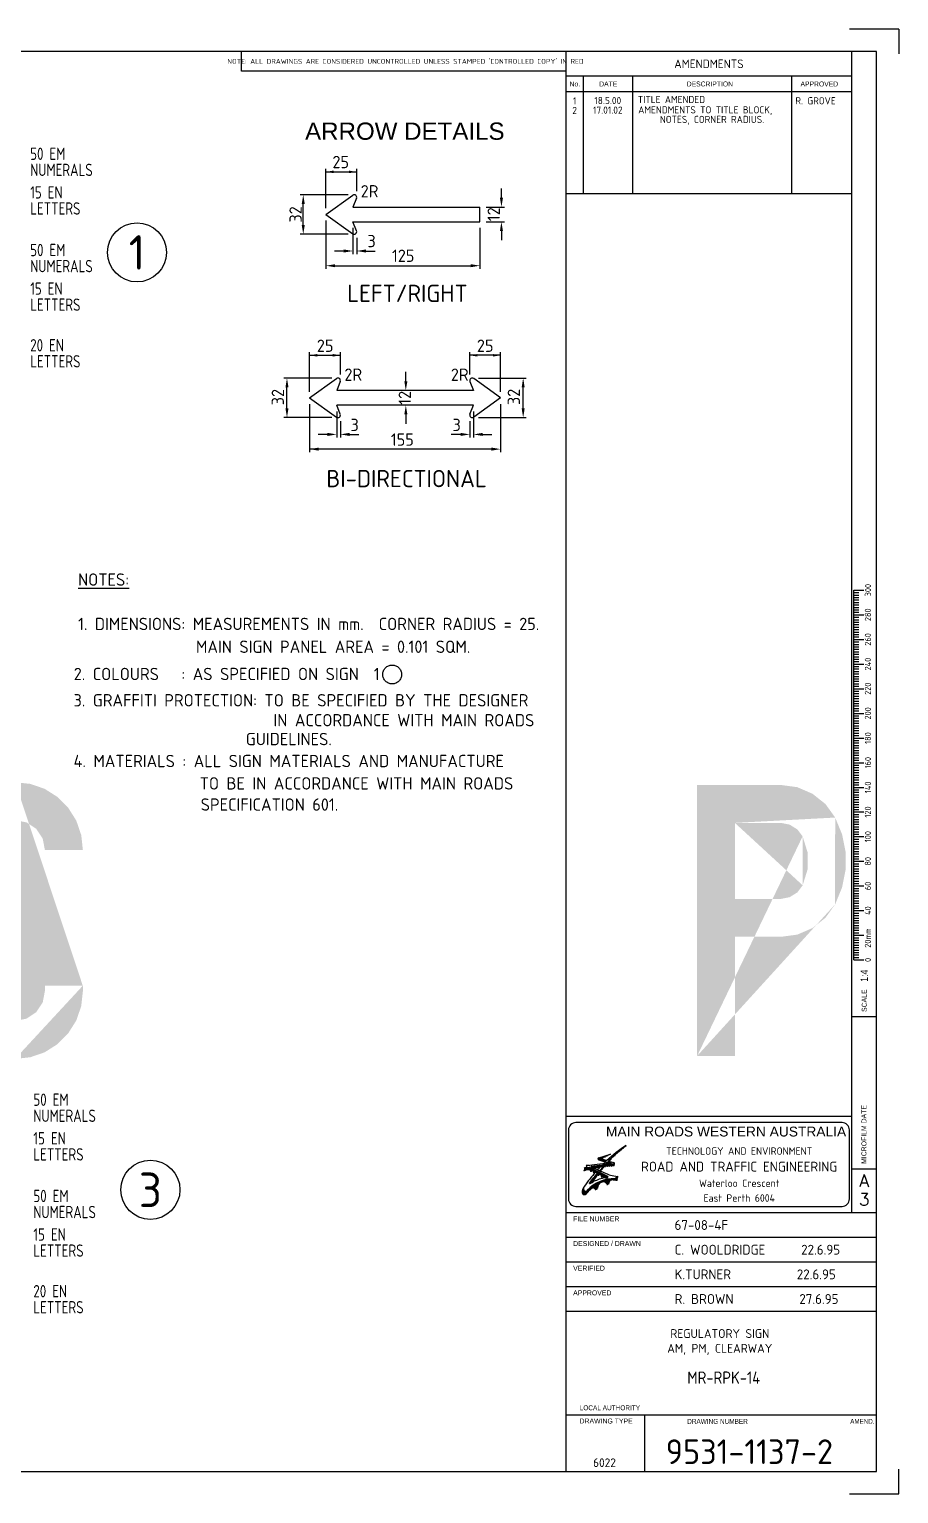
# Model space of a CAD drawing. Extents: x 0 to 1038, y -1303 to 297.
# Drawn here: x 243.6 to 420, y 0 to 297 of the extents above; entities that cross this region are included whole.
import ezdxf
from ezdxf.enums import TextEntityAlignment as Align

# ---------------------------------------------------------------- set-up
doc = ezdxf.new("R2010")
doc.units = 0
doc.linetypes.add('CENTERX2', pattern=[101.6, 63.5, -12.7, 12.7, -12.7])
doc.layers.get('0').update_dxf_attribs({"linetype": 'CONTINUOUS'})
for name, color, linetype in [('GREEN', 84, 'CONTINUOUS'), ('L18', 4, 'CONTINUOUS'), ('L25', 1, 'CONTINUOUS'), ('L35', 3, 'CONTINUOUS'), ('T25', 1, 'CONTINUOUS'), ('T35', 3, 'CONTINUOUS'), ('T50', 7, 'CONTINUOUS'), ('TBLK18', 4, 'CONTINUOUS'), ('TBLK25', 1, 'CONTINUOUS'), ('TBLK35', 3, 'CONTINUOUS'), ('TBLK50', 7, 'CONTINUOUS')]:
    doc.layers.add(name, color=color, linetype=linetype)
doc.styles.add('HELV', font='helv')
doc.styles.add('HELVL', font='helvl', dxfattribs={"width": 0.8})
doc.styles.add('ISO', font='iso3098b.shx')
doc.styles.add('ROMAND', font='romand')

# ---------------------------------------------------------------- blocks, each defined once
blk = doc.blocks.new('A3BBLK')
at = {"layer": 'TBLK25'}
for p, q in [((420, 297), (410, 297)), ((420, 297), (420, 292)), ((420, 0), (420, 5)), ((410, 0), (420, 0))]:
    blk.add_line(p, q, dxfattribs=at)
at = {"layer": 'TBLK50'}
for p, q in [((415.5, 292.5), (13, 292.5)), ((352.5, 4.5), (352.5, 292.5)), ((415.5, 4.5), (415.5, 292.5)), ((13, 4.5), (415.5, 4.5))]:
    blk.add_line(p, q, dxfattribs=at)
blk = doc.blocks.new('*X3')
at = {"color": 0}
for p, q in [((1636.03, 729.83), (1636.14, 729.83)), ((1636.55, 730.03), (1636.62, 730.03)), ((1637.06, 730.23), (1637.1, 730.23)), ((1637.57, 730.43), (1637.58, 730.43)), ((1639.98, 729.83), (1640, 729.83)), ((1640.2, 730.03), (1640.21, 730.03)), ((1640.42, 730.23), (1640.42, 730.23)), ((1640.64, 730.43), (1640.64, 730.43)), ((1640.85, 730.63), (1640.86, 730.63)), ((1641.07, 730.83), (1641.08, 730.83)), ((1641.29, 731.03), (1641.31, 731.03)), ((1641.51, 731.23), (1641.53, 731.23)), ((1641.73, 731.43), (1641.76, 731.43)), ((1641.96, 731.63), (1641.98, 731.63)), ((1642.18, 731.83), (1642.21, 731.83)), ((1642.41, 732.03), (1642.44, 732.03)), ((1642.64, 732.23), (1642.67, 732.23)), ((1642.87, 732.43), (1642.9, 732.43)), ((1643.1, 732.63), (1643.14, 732.63)), ((1643.34, 732.83), (1643.37, 732.83)), ((1643.57, 733.03), (1643.61, 733.03)), ((1643.81, 733.23), (1643.84, 733.23)), ((1644.05, 733.43), (1644.08, 733.43)), ((1644.29, 733.63), (1644.32, 733.63)), ((1644.53, 733.83), (1644.56, 733.83)), ((1644.77, 734.03), (1644.81, 734.03)), ((1645.02, 734.23), (1645.05, 734.23)), ((1645.27, 734.43), (1645.3, 734.43)), ((1645.52, 734.63), (1645.54, 734.63)), ((1645.77, 734.83), (1645.79, 734.83)), ((1646.02, 735.03), (1646.04, 735.03)), ((1646.28, 735.23), (1646.29, 735.23)), ((1646.54, 735.43), (1646.54, 735.43)), ((1622.49, 722.43), (1625.58, 722.43)), ((1622.6, 722.23), (1626.24, 722.23)), ((1622.61, 721.43), (1623.05, 721.43)), ((1622.66, 722.03), (1626.72, 722.03)), ((1622.66, 721.63), (1623.58, 721.63)), ((1622.68, 721.83), (1627.12, 721.83)), ((1625.9, 721.63), (1627.53, 721.63)), ((1625.9, 721.43), (1626.48, 721.43)), ((1626.31, 723.23), (1630.62, 723.23)), ((1626.37, 723.03), (1629.74, 723.03)), ((1626.7, 721.43), (1627.93, 721.43)), ((1626.83, 722.83), (1628.94, 722.83)), ((1627.28, 722.63), (1628.21, 722.63)), ((1627.64, 723.43), (1631.61, 723.43)), ((1627.74, 722.43), (1627.89, 722.43)), ((1628.99, 722.83), (1629.16, 722.83)), ((1628.99, 722.63), (1629.16, 722.63)), ((1629.23, 723.63), (1632.78, 723.63)), ((1630.1, 723.03), (1630.26, 723.03)), ((1630.1, 722.83), (1630.26, 722.83)), ((1630.29, 727.83), (1630.74, 727.83)), ((1630.33, 728.03), (1630.64, 728.03)), ((1630.38, 727.63), (1631.3, 727.63)), ((1630.69, 728.23), (1630.74, 728.23)), ((1630.83, 723.83), (1634.26, 723.83)), ((1630.85, 727.43), (1631.91, 727.43)), ((1631.21, 723.23), (1631.38, 723.23)), ((1631.21, 723.03), (1631.3, 723.03)), ((1631.45, 727.23), (1632.51, 727.23)), ((1631.71, 728.03), (1631.88, 728.03)), ((1631.76, 721.43), (1632.25, 721.43)), ((1631.93, 728.23), (1632.29, 728.23)), ((1631.93, 721.63), (1632.41, 721.63)), ((1632.04, 727.03), (1633.11, 727.03)), ((1632.11, 721.83), (1632.57, 721.83)), ((1632.29, 722.03), (1632.74, 722.03)), ((1632.42, 724.03), (1636.52, 724.03)), ((1632.44, 728.43), (1632.77, 728.43)), ((1632.47, 722.23), (1632.9, 722.23)), ((1632.64, 726.83), (1633.71, 726.83)), ((1632.65, 722.43), (1633.07, 722.43)), ((1632.83, 722.63), (1633.23, 722.63)), ((1632.96, 728.63), (1633.25, 728.63)), ((1633.01, 722.83), (1633.4, 722.83)), ((1633.2, 723.03), (1633.57, 723.03)), ((1633.24, 726.63), (1634.32, 726.63)), ((1633.38, 723.23), (1633.74, 723.23)), ((1633.47, 728.83), (1633.73, 728.83)), ((1633.57, 723.43), (1633.91, 723.43)), ((1633.75, 723.63), (1634.08, 723.63)), ((1633.83, 726.43), (1634.92, 726.43)), ((1633.98, 729.03), (1634.21, 729.03)), ((1634.02, 724.23), (1639.65, 724.23)), ((1634.43, 726.23), (1634.84, 726.23)), ((1634.49, 729.23), (1634.69, 729.23)), ((1634.58, 723.83), (1634.75, 723.83)), ((1634.58, 723.63), (1634.75, 723.63)), ((1635.01, 729.43), (1635.17, 729.43)), ((1635.08, 725.03), (1635.16, 725.03)), ((1635.27, 725.23), (1635.5, 725.23)), ((1635.46, 725.43), (1635.68, 725.43)), ((1635.52, 729.63), (1635.66, 729.63)), ((1635.61, 724.43), (1639.84, 724.43)), ((1635.66, 725.63), (1635.86, 725.63)), ((1635.71, 723.83), (1635.88, 723.83)), ((1635.85, 725.83), (1636.73, 725.83)), ((1636.05, 726.03), (1636.12, 726.03)), ((1636.27, 725.63), (1637.33, 725.63)), ((1636.65, 726.63), (1636.8, 726.63)), ((1636.85, 726.83), (1636.99, 726.83)), ((1636.85, 724.03), (1637.01, 724.03)), ((1636.85, 723.83), (1637.01, 723.83)), ((1636.88, 725.43), (1637.79, 725.43)), ((1637.05, 727.03), (1637.18, 727.03)), ((1637.2, 724.63), (1639.93, 724.63)), ((1637.25, 727.23), (1637.37, 727.23)), ((1637.46, 727.43), (1637.57, 727.43)), ((1637.66, 727.63), (1637.76, 727.63)), ((1637.87, 727.83), (1637.96, 727.83)), ((1637.98, 724.03), (1638.15, 724.03)), ((1637.98, 723.83), (1638.15, 723.83)), ((1638.07, 728.03), (1638.16, 728.03)), ((1638.28, 728.23), (1638.36, 728.23)), ((1638.49, 728.43), (1638.56, 728.43)), ((1638.7, 728.63), (1638.76, 728.63)), ((1638.8, 724.83), (1639.96, 724.83)), ((1638.91, 728.83), (1638.96, 728.83)), ((1639.12, 729.03), (1639.17, 729.03)), ((1639.34, 729.23), (1639.37, 729.23)), ((1639.55, 729.43), (1639.58, 729.43)), ((1639.61, 725.43), (1639.67, 725.43)), ((1639.61, 725.03), (1639.94, 725.03)), ((1639.68, 725.23), (1639.85, 725.23)), ((1639.77, 729.63), (1639.79, 729.63)), ((1622.34, 721.03), (1622.35, 721.03)), ((1622.51, 721.23), (1622.66, 721.23)), ((1625.46, 713.63), (1625.9, 713.63)), ((1625.6, 713.83), (1626.29, 713.83)), ((1625.75, 714.03), (1626.68, 714.03)), ((1625.9, 721.23), (1626.48, 721.23)), ((1625.9, 721.03), (1626.48, 721.03)), ((1625.9, 714.23), (1627.09, 714.23)), ((1625.95, 720.83), (1626.48, 720.83)), ((1626.05, 714.43), (1627.51, 714.43)), ((1626.2, 714.63), (1627.53, 714.63)), ((1626.35, 714.83), (1627.47, 714.83)), ((1626.45, 720.63), (1626.48, 720.63)), ((1626.5, 715.03), (1627.57, 715.03)), ((1626.65, 715.23), (1627.7, 715.23)), ((1626.81, 715.43), (1627.83, 715.43)), ((1626.96, 715.63), (1627.97, 715.63)), ((1627.11, 721.23), (1628.34, 721.23)), ((1627.12, 715.83), (1628.1, 715.83)), ((1627.27, 716.03), (1628.24, 716.03)), ((1627.43, 716.23), (1628.38, 716.23)), ((1627.52, 721.03), (1628.75, 721.03)), ((1627.53, 720.83), (1629.16, 720.83)), ((1627.53, 720.63), (1628.11, 720.63)), ((1627.53, 720.43), (1628.11, 720.43)), ((1627.53, 720.23), (1628.11, 720.23)), ((1627.59, 716.43), (1628.52, 716.43)), ((1627.68, 720.03), (1628.11, 720.03)), ((1627.74, 716.63), (1628.65, 716.63)), ((1627.9, 716.83), (1628.79, 716.83)), ((1628.06, 717.03), (1628.93, 717.03)), ((1628.09, 719.83), (1628.11, 719.83)), ((1628.11, 712.83), (1630.59, 712.83)), ((1628.22, 717.23), (1629.08, 717.23)), ((1628.34, 720.63), (1629.57, 720.63)), ((1628.38, 717.43), (1629.22, 717.43)), ((1628.42, 713.03), (1630.72, 713.03)), ((1628.54, 717.63), (1629.36, 717.63)), ((1628.71, 717.83), (1629.5, 717.83)), ((1628.74, 713.23), (1630.86, 713.23)), ((1628.75, 720.43), (1629.98, 720.43)), ((1628.87, 718.03), (1629.65, 718.03)), ((1629.03, 718.23), (1629.79, 718.23)), ((1629.08, 713.43), (1631.02, 713.43)), ((1629.16, 720.23), (1630.39, 720.23)), ((1629.2, 718.43), (1629.94, 718.43)), ((1629.36, 718.63), (1630.09, 718.63)), ((1629.44, 713.63), (1631.21, 713.63)), ((1629.53, 718.83), (1630.24, 718.83)), ((1629.57, 720.03), (1630.8, 720.03)), ((1629.69, 719.03), (1630.25, 719.03)), ((1629.81, 713.83), (1631.43, 713.83)), ((1629.86, 719.23), (1630.25, 719.23)), ((1629.98, 719.83), (1631.21, 719.83)), ((1630.03, 719.43), (1630.25, 719.43)), ((1630.19, 714.03), (1631.69, 714.03)), ((1630.2, 719.63), (1630.25, 719.63)), ((1630.34, 719.63), (1631.62, 719.63)), ((1630.34, 719.43), (1632.03, 719.43)), ((1630.34, 719.23), (1630.92, 719.23)), ((1630.34, 719.03), (1630.92, 719.03)), ((1630.34, 718.83), (1630.92, 718.83)), ((1630.54, 718.63), (1630.92, 718.63)), ((1630.6, 714.23), (1632.01, 714.23)), ((1631.04, 714.43), (1632.43, 714.43)), ((1631.21, 719.23), (1632.44, 719.23)), ((1631.39, 720.83), (1631.77, 720.83)), ((1631.4, 721.03), (1631.93, 721.03)), ((1631.5, 714.63), (1632.96, 714.63)), ((1631.58, 721.23), (1632.09, 721.23)), ((1631.6, 719.03), (1632.85, 719.03)), ((1631.95, 718.83), (1633.26, 718.83)), ((1632, 714.83), (1636.95, 714.83)), ((1632.19, 718.63), (1633.67, 718.63)), ((1632.19, 718.43), (1634.08, 718.43)), ((1632.19, 718.23), (1632.77, 718.23)), ((1632.19, 718.03), (1632.77, 718.03)), ((1632.19, 717.83), (1632.77, 717.83)), ((1632.28, 717.63), (1632.77, 717.63)), ((1632.53, 715.03), (1637.05, 715.03)), ((1632.55, 717.43), (1632.77, 717.43)), ((1632.87, 718.23), (1634.48, 718.23)), ((1633.12, 715.23), (1637.19, 715.23)), ((1633.14, 718.03), (1634.89, 718.03)), ((1633.39, 717.83), (1635.3, 717.83)), ((1633.62, 717.63), (1635.71, 717.63)), ((1633.77, 715.43), (1637.39, 715.43)), ((1633.85, 717.43), (1636.12, 717.43)), ((1634.06, 717.23), (1636.13, 717.23)), ((1634.18, 714.63), (1636.88, 714.63)), ((1634.26, 717.03), (1635.21, 717.03)), ((1634.51, 715.63), (1637.68, 715.63)), ((1634.63, 714.43), (1636.83, 714.43)), ((1634.91, 714.23), (1636.81, 714.23)), ((1635.12, 714.03), (1636.81, 714.03)), ((1635.28, 713.83), (1636.81, 713.83)), ((1635.38, 715.83), (1638.39, 715.83)), ((1635.4, 713.63), (1636.77, 713.63)), ((1635.49, 713.43), (1636.32, 713.43)), ((1635.56, 713.23), (1635.87, 713.23)), ((1636.5, 716.03), (1641.35, 716.03)), ((1638.42, 716.23), (1641.35, 716.23)), ((1639.15, 715.83), (1641.37, 715.83)), ((1640.58, 716.43), (1641.37, 716.43)), ((1640.74, 715.63), (1641.41, 715.63)), ((1640.82, 716.63), (1641.41, 716.63)), ((1641.06, 716.83), (1641.47, 716.83)), ((1641.3, 717.03), (1641.56, 717.03)), ((1641.54, 717.23), (1641.67, 717.23)), ((1641.78, 717.43), (1641.82, 717.43)), ((1621.11, 708.63), (1624.43, 708.63)), ((1621.12, 708.83), (1624.6, 708.83)), ((1621.12, 708.43), (1624.26, 708.43)), ((1621.14, 709.03), (1624.77, 709.03)), ((1621.15, 708.23), (1624.1, 708.23)), ((1621.17, 709.23), (1622.53, 709.23)), ((1621.21, 709.43), (1622.27, 709.43)), ((1621.21, 708.03), (1623.94, 708.03)), ((1621.25, 709.63), (1622.13, 709.63)), ((1621.31, 709.83), (1622.05, 709.83)), ((1621.32, 707.83), (1623.77, 707.83)), ((1621.37, 710.03), (1622, 710.03)), ((1621.45, 710.23), (1621.97, 710.23)), ((1621.49, 707.63), (1623.54, 707.63)), ((1621.54, 710.43), (1621.96, 710.43)), ((1621.64, 710.63), (1621.96, 710.63)), ((1621.75, 710.83), (1621.99, 710.83)), ((1621.75, 707.43), (1623.2, 707.43)), ((1621.88, 711.03), (1622.04, 711.03)), ((1622.03, 711.23), (1622.1, 711.23)), ((1622.18, 711.43), (1622.2, 711.43)), ((1622.32, 711.63), (1622.32, 711.63)), ((1623.81, 709.23), (1624.95, 709.23)), ((1624.09, 709.43), (1625.13, 709.43)), ((1624.29, 709.63), (1625.32, 709.63)), ((1624.48, 709.83), (1625.52, 709.83)), ((1624.67, 710.03), (1625.72, 710.03)), ((1624.87, 710.23), (1625.92, 710.23)), ((1625.08, 710.43), (1626.13, 710.43)), ((1625.29, 710.63), (1626.35, 710.63)), ((1625.51, 710.83), (1626.58, 710.83)), ((1625.74, 711.03), (1626.82, 711.03)), ((1625.97, 711.23), (1627.33, 711.23)), ((1626.21, 711.43), (1630.12, 711.43)), ((1626.45, 711.63), (1630.15, 711.63)), ((1626.71, 711.83), (1630.2, 711.83)), ((1626.97, 712.03), (1630.25, 712.03)), ((1627.24, 712.23), (1630.32, 712.23)), ((1627.52, 712.43), (1630.39, 712.43)), ((1627.7, 711.23), (1630.1, 711.23)), ((1627.81, 712.63), (1630.49, 712.63)), ((1628.22, 711.03), (1630.1, 711.03)), ((1628.45, 710.83), (1630.1, 710.83)), ((1628.59, 710.63), (1629.96, 710.63)), ((1628.69, 710.43), (1629.5, 710.43)), ((1628.74, 710.23), (1629.05, 710.23))]:
    blk.add_line(p, q, dxfattribs=at)
blk = doc.blocks.new('A3_IN_VTBLK')
at = {"layer": 'TBLK18'}
for p, q in [((359.14, 68.1), (361.54, 68.87)), ((356.46, 66.13), (356.22, 66.06)), ((357.22, 66.55), (356.6, 66.58)), ((357.76, 66.6), (357.35, 66.55)), ((357.58, 66.27), (358.15, 66.02)), ((362.14, 66.92), (357.6, 66.35)), ((359.92, 66.87), (357.76, 66.6)), ((358.15, 66.02), (358.8, 65.73)), ((358.51, 66.2), (358.51, 66.08)), ((358.51, 66.08), (358.57, 66.09)), ((358.57, 66.09), (358.57, 66.21)), ((358.89, 66.29), (358.89, 66.17)), ((358.95, 66.19), (358.95, 66.31)), ((359.14, 68.1), (359.04, 68.07)), ((359.04, 67.84), (360.51, 67.35)), ((360.62, 67.44), (359.14, 67.93)), ((359.23, 68.12), (359.23, 68.12)), ((359.28, 66.38), (359.28, 66.26)), ((359.34, 66.27), (359.34, 66.39)), ((359.45, 66.41), (359.58, 66.43)), ((359.92, 66.87), (360.03, 66.89)), ((360.03, 66.89), (360.63, 66.96)), ((360.22, 66.53), (360.35, 66.55)), ((360.46, 66.56), (360.46, 66.44)), ((360.52, 66.45), (360.52, 66.56)), ((360.73, 66.97), (361.41, 67.06)), ((360.86, 66.6), (360.86, 66.48)), ((360.92, 66.48), (360.92, 66.6)), ((361.18, 67.46), (362.16, 67.15)), ((361.26, 66.62), (361.26, 66.5)), ((361.31, 66.51), (361.31, 66.62)), ((361.65, 66.63), (361.65, 66.52)), ((361.71, 66.52), (361.71, 66.64)), ((356.17, 62.28), (356.1, 62.17))]:
    blk.add_line(p, q, dxfattribs=at)
at = {"layer": 'TBLK18', "color": 1}
for p, q in [((357.42, 65.8), (357.42, 65.5)), ((357.63, 65.42), (357.63, 65.74)), ((357.63, 65.42), (357.85, 65.64)), ((357.78, 65.67), (357.99, 65.56)), ((360.99, 64.31), (357.81, 65.87)), ((357.99, 65.56), (357.99, 65.24)), ((358.2, 65.46), (358.98, 65.08)), ((358.2, 65.14), (358.2, 65.46)), ((358.2, 65.14), (358.41, 65.36)), ((358.52, 65.3), (358.44, 65.34)), ((358.8, 65.73), (358.88, 65.7)), ((358.88, 65.7), (359.31, 65.51)), ((359.31, 65.51), (359.44, 65.45)), ((359.44, 65.45), (360.14, 65.15)), ((357.99, 65.24), (358.2, 65.14)), ((358.98, 65.08), (358.98, 64.76)), ((358.98, 64.76), (359.18, 64.66)), ((359.18, 64.98), (359.35, 64.9)), ((359.18, 64.66), (359.18, 64.98)), ((359.18, 64.66), (359.4, 64.88)), ((359.63, 64.74), (359.63, 64.4)), ((359.71, 63.26), (359.82, 63.3)), ((359.83, 64.24), (359.83, 64.61)), ((359.83, 64.24), (360.04, 64.45)), ((360.14, 65.15), (361.01, 64.78)), ((360.82, 62.79), (361.24, 62.98)), ((360.82, 62.79), (360.82, 62.8)), ((361.24, 62.98), (361.24, 63.16)), ((361.54, 64.62), (362.21, 64.48)), ((362.21, 64.48), (363.03, 64.34)), ((363.03, 64.34), (362.49, 63.89)), ((362.49, 63.89), (362.87, 63.61)), ((358.43, 61.74), (358.9, 61.95))]:
    blk.add_line(p, q, dxfattribs=at)
at = {"layer": 'TBLK18'}
blk.add_lwpolyline([(359.53, 67.99), (359.47, 68.01, -0.656152), (359.46, 68.06), (361.54, 68.87), (359.53, 68.03, 0.705507), (359.53, 67.99, 0.705507)], format="xyb", dxfattribs=at)
for points in [[(364.7, 70.64, 0.029777), (361.14, 67.48), (361.18, 67.46, -0.039795)], [(360.73, 66.97), (360.63, 66.96, -0.003144), (360.98, 67.32), (361.56, 67.13, -1.035463), (361.55, 67.07), (361.41, 67.06), (360.95, 67.21, 0.002708)]]:
    blk.add_lwpolyline(points, format="xyb", close=True, dxfattribs=at)
blk.add_lwpolyline([(359.53, 67.99), (360.78, 67.59)], dxfattribs=at)
at = {"layer": 'TBLK18', "color": 1}
blk.add_lwpolyline([(358.1, 63.31, 0.016763), (357.33, 62.93, -0.801535), (357.28, 62.99, -0.016783), (358.95, 65.1), (358.95, 64.8, 0.014021), (357.99, 63.43, 0.753514)], format="xyb", close=True, dxfattribs=at)
at = {"layer": 'TBLK18'}
for centre, radius, start, end in [((381.57, 44.92), 30.76, 123.2655, 132.5321), ((355.92, 65.84), 0.376, 304.533, 36.3406), ((356.93, 61.07), 5.04, 91.3059, 97.9881), ((356.35, 66.54), 0.427, 285.3147, 293.8768), ((356.35, 66.54), 0.427, 293.8768, 310.1577), ((356.53, 66.22), 0.361, 78.6893, 79.0743), ((356.54, 66.42), 0.168, 6.2219, 70.3805), ((356.43, 66.45), 0.303, 310.1577, 329.0642), ((356.51, 66.4), 0.21, 329.0642, 353.4443), ((356.6, 66.39), 0.115, 353.4443, 23.8768), ((356.85, 64.09), 2.02, 61.535, 92.6416), ((357.26, 67.27), 0.727, 267.1716, 277.3645), ((357.6, 66.31), 0.0436, 97.1496, 246.3427), ((358.16, 66.06), 0.0436, 106.1619, 246.3427), ((361.92, 53.09), 13.54, 104.606, 106.1619), ((361.92, 53.09), 13.54, 102.922, 104.3518), ((381.57, 44.92), 30.76, 135.6297, 137.5175), ((361.92, 53.09), 13.43, 102.7813, 103.036), ((361.92, 53.09), 13.54, 101.2382, 102.6696), ((359.08, 67.95), 0.116, 107.7741, 251.6339), ((359.17, 68.02), 0.0873, 107.7741, 251.6339), ((361.92, 53.09), 13.43, 101.0838, 101.3369), ((389.49, 39.18), 40.05, 136.9449, 138.906), ((361.92, 53.09), 13.54, 100.5243, 100.9874), ((382.89, 46.98), 29.85, 139.0463, 141.7717), ((361.92, 53.09), 13.54, 97.2048, 99.9556), ((381.57, 44.92), 30.76, 133.1932, 134.4375), ((361.92, 53.09), 13.54, 96.1874, 96.6686), ((361.92, 53.09), 13.43, 95.9915, 96.2413), ((381.57, 44.92), 30.76, 132.936, 133.1932), ((361.92, 53.09), 13.54, 94.504, 95.9399), ((361.92, 53.09), 13.43, 94.2941, 94.5432), ((361.92, 53.09), 13.54, 92.8208, 94.2572), ((361.92, 53.09), 13.43, 92.5967, 92.8452), ((361.92, 53.09), 13.54, 91.1376, 92.5743), ((361.92, 53.09), 13.43, 90.8991, 91.1475), ((361.92, 53.09), 13.54, 89.3315, 90.8914), ((362.08, 66.9), 0.262, 269.3315, 72.3102), ((362.13, 67.04), 0.116, 277.1221, 73.4601)]:
    blk.add_arc(centre, radius, start, end, dxfattribs=at)
at = {"layer": 'TBLK18', "color": 1}
for centre, radius, start, end in [((357.07, 64.3), 1.54, 76.5648, 127.1666), ((357.07, 64.3), 1.25, 63.3138, 73.3617), ((357.07, 64.3), 1.54, 62.4129, 68.6309), ((381.57, 44.92), 30.76, 138.5176, 145.6575), ((362.23, 56.52), 7.38, 88.041, 137.1729), ((363.37, 51.77), 12.69, 103.4743, 114.5468), ((360.2, 62.04), 1.31, 111.828, 184.1285), ((357.56, 61.42), 3.92, 58.1205, 62.8179), ((359.98, 62.31), 0.966, 29.6609, 113.1292), ((357.56, 61.42), 3.63, 51.193, 55.2135), ((360.11, 62.63), 0.727, 12.9802, 113.4725), ((357.56, 61.42), 3.92, 43.2503, 54.5397), ((363.37, 51.77), 12.69, 100.8223, 103.474), ((360.98, 64.27), 0.0436, 280.8223, 63.9633), ((362.13, 67.47), 2.91, 247.2562, 258.1765), ((361.83, 63.16), 0.582, 92.3612, 180), ((361.93, 60.43), 3.32, 73.4161, 92.1882), ((363.54, 63.85), 0.708, 136.3055, 200.0702), ((357.31, 61.19), 1.56, 140.9414, 180.2006), ((356.19, 61.19), 0.436, 180.2006, 263.2509), ((356.77, 61.86), 0.727, 145.6575, 202.0824), ((356.37, 61.7), 0.291, 202.0824, 237.3085), ((356.21, 61.4), 0.655, 263.2509, 321.6521), ((356.47, 61.86), 0.48, 237.3085, 317.1729), ((362.36, 56.65), 7.12, 130.8439, 142.3441), ((357.93, 61.48), 0.559, 27.2487, 133.7365), ((357.99, 61.7), 0.436, 4.8804, 130.8439)]:
    blk.add_arc(centre, radius, start, end, dxfattribs=at)
at = {"layer": 'TBLK35'}
for p, q in [((286.67, 288.5), (286.67, 292.5)), ((410.5, 57), (410.5, 292.5)), ((352.5, 288.5), (286.67, 288.5)), ((410.5, 96.75), (415.5, 96.75)), ((410.5, 65.87), (415.5, 65.87)), ((352.5, 57), (415.5, 57)), ((352.5, 52), (415.5, 52)), ((352.5, 47), (415.5, 47)), ((352.5, 42), (415.5, 42)), ((352.5, 37), (415.5, 37)), ((352.5, 16), (415.5, 16)), ((368.5, 4.5), (368.5, 16))]:
    blk.add_line(p, q, dxfattribs=at)
at = {"layer": 'TBLK50', "color": 3}
blk.add_line((352.5, 76.57), (410.5, 76.57), dxfattribs=at)
at = {"layer": 'TBLK50'}
blk.add_lwpolyline([(408.5, 75.28), (354.49, 75.28, 0.414214), (352.99, 73.78), (352.99, 59.78, 0.414214), (354.49, 58.28), (408.5, 58.28, 0.414214), (410, 59.78), (410, 73.78, 0.414214)], format="xyb", close=True, dxfattribs=at)
blk.add_blockref('A3BBLK', (0, 0))
at = {"layer": 'TBLK18', "xscale": 0.35, "yscale": 0.35, "zscale": 0.35}
blk.add_blockref('*X3', (-211.64, -186.89), dxfattribs=at)
at = {"color": 4, "style": 'ISO'}
for tag, p in [('MR_DIRECTORATE', (387.63, 68.74)), ('STREET_NAME', (387.63, 62.22)), ('SUBURB_&_POSTCODE', (387.63, 59.22))]:
    blk.add_attdef(tag, text='', height=1.5, dxfattribs=at).set_placement(p, align=Align.CENTER)
at = {"color": 1, "style": 'ISO'}
blk.add_attdef('MR_BRANCH', text='', height=2, dxfattribs=at).set_placement((387.63, 65.34), align=Align.CENTER)
for tag, p in [('FILE_NUMBER', (374.52, 53.49)), ('DESIGNED_/_DRAWN', (374.52, 48.49)), ('VERIFIED', (374.52, 43.49)), ('APPROVED', (374.52, 38.49))]:
    blk.add_attdef(tag, p, '', height=2, dxfattribs=at)
at = {"layer": 'T25', "style": 'ISO'}
blk.add_attdef('LOCAL_AUTHORITY', (370.48, 16.73), '', height=1.25, dxfattribs=at)
at = {"layer": 'TBLK18', "style": 'ISO'}
blk.add_text("NOTE: ALL DRAWINGS ARE CONSIDERED UNCONTROLLED UNLESS STAMPED 'CONTROLLED COPY' IN RED", height=1, dxfattribs=at).set_placement((319.92, 290), align=Align.CENTER)
at = {"layer": 'TBLK18', "style": 'HELVL', "width": 0.8}
for s, p in [('SCALE', (413.5, 97.7)), ('MICROFILM DATE', (413.44, 66.89))]:
    blk.add_text(s, height=1, rotation=90, dxfattribs=at).set_placement(p)
at = {"layer": 'TBLK18', "style": 'HELVL'}
for s, p in [('FILE NUMBER', (353.94, 55.24)), ('DESIGNED / DRAWN', (353.94, 50.24)), ('VERIFIED', (353.94, 45.24)), ('APPROVED', (353.94, 40.24)), ('DRAWING TYPE', (355.24, 14.24))]:
    blk.add_text(s, height=1, dxfattribs=at).set_placement(p)
for s, width, p, p2 in [('LOCAL AUTHORITY', 0.847016, (355.27, 16.93), (367.52, 16.93)), ('DRAWING NUMBER', 0.880886, (377.08, 14.17), (389.38, 14.17)), ('AMEND.', 0.926535, (410.16, 14.18), (415.09, 14.18))]:
    blk.add_text(s, height=1, dxfattribs=dict(at, width=width)).set_placement(p, p2, align=Align.FIT)
at = {"layer": 'TBLK25', "color": 1, "style": 'HELV'}
blk.add_text('MAIN ROADS WESTERN AUSTRALIA', height=2, dxfattribs=at).set_placement((409.34, 72.45), align=Align.RIGHT)
at = {"layer": 'TBLK25', "style": 'ISO'}
for tag, p in [('ROAD_SECTION', (384.5, 29.16)), ('SLK', (384.5, 26.11)), ('CHAINAGE', (384.5, 19.21)), ('DRG_TYPE_03', (360.51, 11.5)), ('DRG_TYPE_02', (360.51, 8.36)), ('DRG_TYPE_01', (360.3, 5.42))]:
    blk.add_attdef(tag, text='', height=1.75, dxfattribs=at).set_placement(p, align=Align.CENTER)
at = {"layer": 'TBLK35', "style": 'ROMAND'}
for s, p in [('A', (413, 62.21)), ('3', (413, 58.46))]:
    blk.add_text(s, height=2.5, dxfattribs=at).set_placement(p, align=Align.CENTER)
at = {"layer": 'TBLK35', "style": 'ISO', "width": 0.9}
for tag, p in [('ROAD_PROJECT&NUMBER', (384.5, 32.23)), ('DRAWING_DESCRIPTION', (384.5, 22.29))]:
    blk.add_attdef(tag, text='', height=2.5, dxfattribs=at).set_placement(p, align=Align.CENTER)
at = {"layer": 'TBLK50', "style": 'ISO'}
blk.add_attdef('DRG_NUMBER', (372.72, 6.02), '', height=5, dxfattribs=at)
blk = doc.blocks.new('A25')
at = {"color": 1, "linetype": 'ByBlock'}
blk.add_solid([(2.5, 0.42), (2.5, -0.42), (0, 0)], dxfattribs=at)
blk = doc.blocks.new('SCA4_3')
at = {"layer": 'L18'}
for p, q in [((-4.6, 86.51), (-2.6, 86.51)), ((-4.6, 11.51), (-4.6, 86.51)), ((-4.6, 86.01), (-3.6, 86.01)), ((-4.6, 85.51), (-3.6, 85.51)), ((-4.6, 85.01), (-3.6, 85.01)), ((-4.6, 84.51), (-3.6, 84.51)), ((-4.6, 84.01), (-3.6, 84.01)), ((-4.6, 83.51), (-3.6, 83.51)), ((-4.6, 83.01), (-3.6, 83.01)), ((-4.6, 82.51), (-3.6, 82.51)), ((-4.6, 82.01), (-3.6, 82.01)), ((-4.6, 81.51), (-2.6, 81.51)), ((-4.6, 81.01), (-3.6, 81.01)), ((-4.6, 80.51), (-3.6, 80.51)), ((-4.6, 80.01), (-3.6, 80.01)), ((-4.6, 79.51), (-3.6, 79.51)), ((-4.6, 79.01), (-3.6, 79.01)), ((-4.6, 78.51), (-3.6, 78.51)), ((-4.6, 78.01), (-3.6, 78.01)), ((-4.6, 77.51), (-3.6, 77.51)), ((-4.6, 77.01), (-3.6, 77.01)), ((-4.6, 76.51), (-2.6, 76.51)), ((-4.6, 76.01), (-3.6, 76.01)), ((-4.6, 75.51), (-3.6, 75.51)), ((-4.6, 75.01), (-3.6, 75.01)), ((-4.6, 74.51), (-3.6, 74.51)), ((-4.6, 74.01), (-3.6, 74.01)), ((-4.6, 73.51), (-3.6, 73.51)), ((-4.6, 73.01), (-3.6, 73.01)), ((-4.6, 72.51), (-3.6, 72.51)), ((-4.6, 72.01), (-3.6, 72.01)), ((-4.6, 71.51), (-2.6, 71.51)), ((-4.6, 71.01), (-3.6, 71.01)), ((-4.6, 70.51), (-3.6, 70.51)), ((-4.6, 70.01), (-3.6, 70.01)), ((-4.6, 69.51), (-3.6, 69.51)), ((-4.6, 69.01), (-3.6, 69.01)), ((-4.6, 68.51), (-3.6, 68.51)), ((-4.6, 68.01), (-3.6, 68.01)), ((-4.6, 67.51), (-3.6, 67.51)), ((-4.6, 67.01), (-3.6, 67.01)), ((-4.6, 66.51), (-2.6, 66.51)), ((-4.6, 66.01), (-3.6, 66.01)), ((-4.6, 65.51), (-3.6, 65.51)), ((-4.6, 65.01), (-3.6, 65.01)), ((-4.6, 64.51), (-3.6, 64.51)), ((-4.6, 64.01), (-3.6, 64.01)), ((-4.6, 63.51), (-3.6, 63.51)), ((-4.6, 63.01), (-3.6, 63.01)), ((-4.6, 62.51), (-3.6, 62.51)), ((-4.6, 62.01), (-3.6, 62.01)), ((-4.6, 61.51), (-2.6, 61.51)), ((-4.6, 61.01), (-3.6, 61.01)), ((-4.6, 60.51), (-3.6, 60.51)), ((-4.6, 60.01), (-3.6, 60.01)), ((-4.6, 59.51), (-3.6, 59.51)), ((-4.6, 59.01), (-3.6, 59.01)), ((-4.6, 58.51), (-3.6, 58.51)), ((-4.6, 58.01), (-3.6, 58.01)), ((-4.6, 57.51), (-3.6, 57.51)), ((-4.6, 57.01), (-3.6, 57.01)), ((-4.6, 56.51), (-2.6, 56.51)), ((-4.6, 56.01), (-3.6, 56.01)), ((-4.6, 55.51), (-3.6, 55.51)), ((-4.6, 55.01), (-3.6, 55.01)), ((-4.6, 54.51), (-3.6, 54.51)), ((-4.6, 54.01), (-3.6, 54.01)), ((-4.6, 53.51), (-3.6, 53.51)), ((-4.6, 53.01), (-3.6, 53.01)), ((-4.6, 52.51), (-3.6, 52.51)), ((-4.6, 52.01), (-3.6, 52.01)), ((-4.6, 51.51), (-2.6, 51.51)), ((-4.6, 51.01), (-3.6, 51.01)), ((-4.6, 50.51), (-3.6, 50.51)), ((-4.6, 50.01), (-3.6, 50.01)), ((-4.6, 49.51), (-3.6, 49.51)), ((-4.6, 49.01), (-3.6, 49.01)), ((-4.6, 48.51), (-3.6, 48.51)), ((-4.6, 48.01), (-3.6, 48.01)), ((-4.6, 47.51), (-3.6, 47.51)), ((-4.6, 47.01), (-3.6, 47.01)), ((-4.6, 46.51), (-2.6, 46.51)), ((-4.6, 46.01), (-3.6, 46.01)), ((-4.6, 45.51), (-3.6, 45.51)), ((-4.6, 45.01), (-3.6, 45.01)), ((-4.6, 44.51), (-3.6, 44.51)), ((-4.6, 44.01), (-3.6, 44.01)), ((-4.6, 43.51), (-3.6, 43.51)), ((-4.6, 43.01), (-3.6, 43.01)), ((-4.6, 42.51), (-3.6, 42.51)), ((-4.6, 42.01), (-3.6, 42.01)), ((-4.6, 41.51), (-2.6, 41.51)), ((-4.6, 41.01), (-3.6, 41.01)), ((-4.6, 40.51), (-3.6, 40.51)), ((-4.6, 40.01), (-3.6, 40.01)), ((-4.6, 39.51), (-3.6, 39.51)), ((-4.6, 39.01), (-3.6, 39.01)), ((-4.6, 38.51), (-3.6, 38.51)), ((-4.6, 38.01), (-3.6, 38.01)), ((-4.6, 37.51), (-3.6, 37.51)), ((-4.6, 37.01), (-3.6, 37.01)), ((-4.6, 36.51), (-2.6, 36.51)), ((-4.6, 36.01), (-3.6, 36.01)), ((-4.6, 35.51), (-3.6, 35.51)), ((-4.6, 35.01), (-3.6, 35.01)), ((-4.6, 34.51), (-3.6, 34.51)), ((-4.6, 34.01), (-3.6, 34.01)), ((-4.6, 33.51), (-3.6, 33.51)), ((-4.6, 33.01), (-3.6, 33.01)), ((-4.6, 32.51), (-3.6, 32.51)), ((-4.6, 32.01), (-3.6, 32.01)), ((-4.6, 31.51), (-2.6, 31.51)), ((-4.6, 31.01), (-3.6, 31.01)), ((-4.6, 30.51), (-3.6, 30.51)), ((-4.6, 30.01), (-3.6, 30.01)), ((-4.6, 29.51), (-3.6, 29.51)), ((-4.6, 29.01), (-3.6, 29.01)), ((-4.6, 28.51), (-3.6, 28.51)), ((-4.6, 28.01), (-3.6, 28.01)), ((-4.6, 27.51), (-3.6, 27.51)), ((-4.6, 27.01), (-3.6, 27.01)), ((-4.6, 26.51), (-2.6, 26.51)), ((-4.6, 26.01), (-3.6, 26.01)), ((-4.6, 25.51), (-3.6, 25.51)), ((-4.6, 25.01), (-3.6, 25.01)), ((-4.6, 24.51), (-3.6, 24.51)), ((-4.6, 24.01), (-3.6, 24.01)), ((-4.6, 23.51), (-3.6, 23.51)), ((-4.6, 23.01), (-3.6, 23.01)), ((-4.6, 22.51), (-3.6, 22.51)), ((-4.6, 22.01), (-3.6, 22.01)), ((-4.6, 21.51), (-2.6, 21.51)), ((-4.6, 21.01), (-3.6, 21.01)), ((-4.6, 20.51), (-3.6, 20.51)), ((-4.6, 20.01), (-3.6, 20.01)), ((-4.6, 19.51), (-3.6, 19.51)), ((-4.6, 19.01), (-3.6, 19.01)), ((-4.6, 18.51), (-3.6, 18.51)), ((-4.6, 18.01), (-3.6, 18.01)), ((-4.6, 17.51), (-3.6, 17.51)), ((-4.6, 17.01), (-3.6, 17.01)), ((-4.6, 16.51), (-2.6, 16.51)), ((-4.6, 16.01), (-3.6, 16.01)), ((-4.6, 15.51), (-3.6, 15.51)), ((-4.6, 15.01), (-3.6, 15.01)), ((-4.6, 14.51), (-3.6, 14.51)), ((-4.6, 14.01), (-3.6, 14.01)), ((-4.6, 13.51), (-3.6, 13.51)), ((-4.6, 13.01), (-3.6, 13.01)), ((-4.6, 12.51), (-3.6, 12.51)), ((-4.6, 12.01), (-3.6, 12.01)), ((-4.6, 11.51), (-2.6, 11.51))]:
    blk.add_line(p, q, dxfattribs=at)
at = {"layer": 'L18', "style": 'ISO'}
for s, p in [('300', (-1.13, 86.51)), ('280', (-1.13, 81.51)), ('260', (-1.13, 76.51)), ('240', (-1.13, 71.51)), ('220', (-1.13, 66.51)), ('200', (-1.13, 61.51)), ('180', (-1.13, 56.51)), ('160', (-1.13, 51.51)), ('140', (-1.13, 46.51)), ('120', (-1.13, 41.51)), ('100', (-1.13, 36.51)), ('80', (-1.13, 31.51)), ('60', (-1.13, 26.51)), ('40', (-1.13, 21.51)), ('0', (-1.13, 11.51))]:
    blk.add_text(s, height=1.25, rotation=90, dxfattribs=at).set_placement(p, align=Align.CENTER)
blk.add_text('20mm', height=1.25, rotation=90, dxfattribs=at).set_placement((-1.13, 13.97))
at = {"layer": 'L18', "style": 'HELV', "width": 0.85}
blk.add_text('1:4', height=1.5, rotation=90, dxfattribs=at).set_placement((-1.75, 9.54), align=Align.RIGHT)

msp = doc.modelspace()

# ---------------------------------------------------------------- hatches: boundary and pattern name
at = {"layer": 'GREEN'}
h = msp.add_hatch(color=256, dxfattribs=at)
h.paths.add_polyline_path([(254.47, 101.95), (254.44, 101.95)], flags=16)
edge = h.paths.add_edge_path()
edge.add_line((246.76, 103.05), (254.47, 103.05))
edge.add_line((254.47, 103.05), (254.47, 101.95))
edge.add_line((254.13, 98.88), (254.47, 101.95))
edge.add_line((254.13, 98.88), (253.13, 95.97))
edge.add_line((253.13, 95.97), (251.48, 93.36))
edge.add_line((251.48, 93.36), (249.31, 91.17))
edge.add_line((249.31, 91.17), (246.71, 89.52))
edge.add_line((246.71, 89.52), (243.8, 88.52))
edge.add_line((243.8, 88.52), (240.73, 88.18))
edge.add_line((240.73, 88.18), (237.48, 88.59))
edge.add_line((237.48, 88.59), (234.41, 89.75))
edge.add_line((234.41, 89.75), (231.73, 91.61))
edge.add_line((231.73, 91.61), (229.59, 94.08))
edge.add_line((229.59, 94.08), (228.1, 97))
edge.add_line((228.1, 97), (226.17, 103.26))
edge.add_line((226.17, 103.26), (225.01, 109.71))
edge.add_line((225.01, 109.71), (224.62, 116.25))
edge.add_line((224.62, 116.25), (225.01, 122.77))
edge.add_line((225.01, 122.77), (226.17, 129.22))
edge.add_line((226.17, 129.22), (228.1, 135.48))
edge.add_line((228.1, 135.48), (229.59, 138.39))
edge.add_line((229.59, 138.39), (231.73, 140.87))
edge.add_line((231.73, 140.87), (234.41, 142.72))
edge.add_line((234.41, 142.72), (237.48, 143.91))
edge.add_line((237.48, 143.91), (240.73, 144.3))
edge.add_line((240.73, 144.3), (243.8, 143.96))
edge.add_line((243.8, 143.96), (246.71, 142.96))
edge.add_line((246.71, 142.96), (249.31, 141.31))
edge.add_line((249.31, 141.31), (251.48, 139.14))
edge.add_line((251.48, 139.14), (253.13, 136.51))
edge.add_line((253.13, 136.51), (254.13, 133.6))
edge.add_line((254.13, 133.6), (254.47, 130.53))
edge.add_line((254.47, 130.53), (246.76, 130.53))
edge.add_line((246.76, 130.53), (246.32, 132.85))
edge.add_line((246.32, 132.85), (245.01, 134.84))
edge.add_line((245.01, 134.84), (243.05, 136.15))
edge.add_line((243.05, 136.15), (240.73, 136.59))
edge.add_line((240.73, 136.59), (238.41, 136.13))
edge.add_line((238.41, 136.13), (236.48, 134.76))
edge.add_line((236.48, 134.76), (235.24, 132.75))
edge.add_line((235.24, 132.75), (233.41, 126.28))
edge.add_line((233.41, 126.28), (232.48, 119.6))
edge.add_line((232.48, 119.6), (232.48, 112.88))
edge.add_line((232.48, 112.88), (233.41, 106.23))
edge.add_line((233.41, 106.23), (235.24, 99.76))
edge.add_line((235.24, 99.76), (236.48, 97.72))
edge.add_line((236.48, 97.72), (238.41, 96.38))
edge.add_line((238.41, 96.38), (240.73, 95.89))
edge.add_line((240.73, 95.89), (243.05, 96.35))
edge.add_line((243.05, 96.35), (245.01, 97.67))
edge.add_line((245.01, 97.67), (246.32, 99.63))
edge.add_line((246.32, 99.63), (246.76, 101.95))
edge.add_line((246.76, 101.95), (246.76, 103.05))
edge = h.paths.add_edge_path(flags=16)
edge.add_line((254.47, 103.05), (254.44, 103.05))
edge.add_line((240.73, 144.3), (240.7, 144.3))
edge.add_line((228.1, 135.48), (228.07, 135.48))
edge.add_line((228.1, 97), (228.07, 97))
edge.add_line((240.73, 88.18), (240.7, 88.18))
h = msp.add_hatch(color=256, dxfattribs=at)
h.paths.add_polyline_path([(396.13, 136.05), (396.1, 136.05)], flags=16)
edge = h.paths.add_edge_path(flags=17)
edge.add_line((386.77, 120.63), (386.77, 136.05))
edge.add_line((386.77, 136.05), (396.13, 136.05))
edge.add_line((397.88, 135.69), (396.13, 136.05))
edge.add_line((397.88, 135.69), (399.43, 134.73))
edge.add_line((399.43, 134.73), (400.51, 133.29))
edge.add_line((400.51, 133.29), (401.52, 130.04))
edge.add_line((401.52, 130.04), (401.52, 126.64))
edge.add_line((401.52, 126.64), (400.51, 123.39))
edge.add_line((400.51, 123.39), (399.43, 121.95))
edge.add_line((399.43, 121.95), (397.88, 120.99))
edge.add_line((397.88, 120.99), (396.13, 120.63))
edge.add_line((396.13, 120.63), (386.77, 120.63))
h.paths.add_polyline_path([(396.1, 143.73), (396.13, 143.73)], flags=16)
edge = h.paths.add_edge_path()
edge.add_line((386.77, 88.75), (379.09, 88.75))
edge.add_line((379.09, 88.75), (379.09, 143.73))
edge.add_line((379.09, 143.73), (396.13, 143.73))
edge.add_line((399.43, 143.29), (396.13, 143.73))
edge.add_line((399.43, 143.29), (402.52, 141.95))
edge.add_line((402.52, 141.95), (405.15, 139.86))
edge.add_line((405.15, 139.86), (407.11, 137.13))
edge.add_line((407.11, 137.13), (408.5, 133.75))
edge.add_line((408.5, 133.75), (409.22, 130.17))
edge.add_line((409.22, 130.17), (409.22, 126.51))
edge.add_line((409.22, 126.51), (408.5, 122.93))
edge.add_line((408.5, 122.93), (407.11, 119.55))
edge.add_line((407.11, 119.55), (405.15, 116.82))
edge.add_line((405.15, 116.82), (402.52, 114.73))
edge.add_line((402.52, 114.73), (399.43, 113.39))
edge.add_line((399.43, 113.39), (396.13, 112.95))
edge.add_line((396.13, 112.95), (386.77, 112.95))
edge.add_line((386.77, 112.95), (386.77, 88.75))
edge = h.paths.add_edge_path()
edge.add_line((386.77, 136.05), (386.75, 136.05))
edge.add_line((400.51, 123.39), (400.49, 123.39))
edge.add_line((400.51, 133.29), (400.49, 133.29))
edge.add_line((379.09, 88.75), (379.07, 88.75))
edge.add_line((407.11, 119.55), (407.08, 119.55))
edge.add_line((407.11, 137.13), (407.08, 137.13))
h = msp.add_hatch(color=256, dxfattribs=at)
h.paths.add_polyline_path([(396.13, 136.05), (396.1, 136.05)], flags=16)
edge = h.paths.add_edge_path(flags=17)
edge.add_line((386.77, 120.63), (386.77, 136.05))
edge.add_line((386.77, 136.05), (396.13, 136.05))
edge.add_line((397.88, 135.69), (396.13, 136.05))
edge.add_line((397.88, 135.69), (399.43, 134.73))
edge.add_line((399.43, 134.73), (400.51, 133.29))
edge.add_line((400.51, 133.29), (401.52, 130.04))
edge.add_line((401.52, 130.04), (401.52, 126.64))
edge.add_line((401.52, 126.64), (400.51, 123.39))
edge.add_line((400.51, 123.39), (399.43, 121.95))
edge.add_line((399.43, 121.95), (397.88, 120.99))
edge.add_line((397.88, 120.99), (396.13, 120.63))
edge.add_line((396.13, 120.63), (386.77, 120.63))
h.paths.add_polyline_path([(396.1, 143.73), (396.13, 143.73)], flags=16)
edge = h.paths.add_edge_path()
edge.add_line((386.77, 88.75), (379.09, 88.75))
edge.add_line((379.09, 88.75), (379.09, 143.73))
edge.add_line((379.09, 143.73), (396.13, 143.73))
edge.add_line((399.43, 143.29), (396.13, 143.73))
edge.add_line((399.43, 143.29), (402.52, 141.95))
edge.add_line((402.52, 141.95), (405.15, 139.86))
edge.add_line((405.15, 139.86), (407.11, 137.13))
edge.add_line((407.11, 137.13), (408.5, 133.75))
edge.add_line((408.5, 133.75), (409.22, 130.17))
edge.add_line((409.22, 130.17), (409.22, 126.51))
edge.add_line((409.22, 126.51), (408.5, 122.93))
edge.add_line((408.5, 122.93), (407.11, 119.55))
edge.add_line((407.11, 119.55), (405.15, 116.82))
edge.add_line((405.15, 116.82), (402.52, 114.73))
edge.add_line((402.52, 114.73), (399.43, 113.39))
edge.add_line((399.43, 113.39), (396.13, 112.95))
edge.add_line((396.13, 112.95), (386.77, 112.95))
edge.add_line((386.77, 112.95), (386.77, 88.75))
edge = h.paths.add_edge_path()
edge.add_line((386.77, 136.05), (386.75, 136.05))
edge.add_line((400.51, 123.39), (400.49, 123.39))
edge.add_line((400.51, 133.29), (400.49, 133.29))
edge.add_line((379.09, 88.75), (379.07, 88.75))
edge.add_line((407.11, 119.55), (407.08, 119.55))
edge.add_line((407.11, 137.13), (407.08, 137.13))

# ---------------------------------------------------------------- linework, layer by layer
at = {"layer": 'L25', "linetype": 'CENTERX2'}
msp.add_circle((317.22, 166.15), 1.91, dxfattribs=at)
at = {"layer": 'L35'}
for p, q in [((303.77, 259.45), (309.23, 263.36)), ((309.98, 262.77), (309.27, 260.95)), ((303.77, 259.45), (309.23, 255.54)), ((309.27, 260.95), (335.02, 260.95)), ((335.02, 257.95), (335.02, 260.95)), ((309.27, 257.95), (335.02, 257.95)), ((309.98, 256.13), (309.27, 257.95)), ((300.47, 222.25), (305.92, 226.16)), ((339.22, 222.25), (333.76, 226.16)), ((306.68, 225.57), (305.97, 223.75)), ((333.72, 223.75), (305.97, 223.75)), ((333, 225.57), (333.72, 223.75)), ((300.47, 222.25), (305.92, 218.35)), ((306.68, 218.94), (305.97, 220.75)), ((333.72, 220.75), (305.97, 220.75)), ((333, 218.94), (333.72, 220.75)), ((339.22, 222.25), (333.76, 218.35))]:
    msp.add_line(p, q, dxfattribs=at)
for centre in [(265.45, 251.75), (268.16, 61.64)]:
    msp.add_circle(centre, 6, dxfattribs=at)
for centre, start, end in [((309.52, 262.95), 338.5117, 125.5884), ((309.52, 255.95), 234.4116, 21.4883), ((306.22, 225.75), 338.5117, 125.5884), ((333.47, 225.75), 54.4116, 201.4883), ((306.22, 218.75), 234.4116, 21.4883), ((333.47, 218.75), 158.5117, 305.5884)]:
    msp.add_arc(centre, 0.5, start, end, dxfattribs=at)
at = {"layer": 'T25'}
for p, q in [((303.77, 260.7), (303.77, 268.71)), ((303.77, 268.08), (310.02, 268.08)), ((310.02, 264.2), (310.02, 268.71)), ((339.39, 262.82), (339.39, 264.7)), ((308.27, 263.45), (298.55, 263.45)), ((299.18, 257.32), (299.18, 261.57)), ((336.27, 260.95), (340.01, 260.95)), ((308.27, 255.45), (298.55, 255.45)), ((303.77, 258.2), (303.77, 248.43)), ((309.27, 256.7), (309.27, 251.41)), ((335.02, 256.7), (335.02, 248.43)), ((336.27, 257.95), (340.01, 257.95)), ((339.39, 256.07), (339.39, 254.2)), ((310.02, 254.7), (310.02, 251.41)), ((307.39, 252.03), (305.52, 252.03)), ((311.89, 252.03), (313.77, 252.03)), ((305.64, 249.05), (333.14, 249.05)), ((300.47, 223.5), (300.47, 231.51)), ((300.47, 230.88), (306.72, 230.88)), ((306.72, 227), (306.72, 231.51)), ((332.97, 227), (332.97, 231.51)), ((339.22, 230.88), (332.97, 230.88)), ((339.22, 223.5), (339.22, 231.51)), ((304.97, 226.25), (295.25, 226.25)), ((319.99, 225.63), (319.99, 227.5)), ((334.72, 226.25), (344.43, 226.25)), ((295.88, 220.13), (295.88, 224.38)), ((343.8, 220.13), (343.8, 224.38)), ((300.47, 221), (300.47, 211.23)), ((339.22, 221), (339.22, 211.23)), ((304.97, 218.25), (295.25, 218.25)), ((305.97, 219.5), (305.97, 214.21)), ((306.72, 217.5), (306.72, 214.21)), ((319.99, 218.88), (319.99, 217)), ((332.97, 217.5), (332.97, 214.21)), ((333.72, 219.5), (333.72, 214.21)), ((334.72, 218.25), (344.43, 218.25)), ((304.09, 214.84), (302.22, 214.84)), ((308.59, 214.84), (310.47, 214.84)), ((331.09, 214.84), (329.22, 214.84)), ((335.59, 214.84), (337.47, 214.84)), ((337.34, 211.85), (300.47, 211.85))]:
    msp.add_line(p, q, dxfattribs=at)
for points in [[(298.87, 261.57), (299.49, 261.57), (299.18, 263.45)], [(339.08, 262.82), (339.7, 262.82), (339.39, 260.95)], [(298.87, 257.32), (299.49, 257.32), (299.18, 255.45)], [(339.08, 256.07), (339.7, 256.07), (339.39, 257.95)], [(307.39, 252.35), (307.39, 251.72), (309.27, 252.03)], [(311.89, 252.35), (311.89, 251.72), (310.02, 252.03)], [(305.64, 249.36), (305.64, 248.74), (303.77, 249.05)], [(333.14, 249.36), (333.14, 248.74), (335.02, 249.05)], [(295.57, 224.38), (296.19, 224.38), (295.88, 226.25)], [(344.11, 224.38), (343.49, 224.38), (343.8, 226.25)], [(320.31, 225.63), (319.68, 225.63), (319.99, 223.75)], [(295.57, 220.13), (296.19, 220.13), (295.88, 218.25)], [(320.31, 218.88), (319.68, 218.88), (319.99, 220.75)], [(344.11, 220.13), (343.49, 220.13), (343.8, 218.25)], [(304.09, 215.15), (304.09, 214.52), (305.97, 214.84)], [(308.59, 215.15), (308.59, 214.52), (306.72, 214.84)], [(331.09, 215.15), (331.09, 214.52), (332.97, 214.84)], [(335.59, 215.15), (335.59, 214.52), (333.72, 214.84)], [(302.34, 212.17), (302.34, 211.54), (300.47, 211.85)], [(337.34, 212.17), (337.34, 211.54), (339.22, 211.85)]]:
    msp.add_solid(points, dxfattribs=at)
at = {"layer": 'TBLK25'}
for p, q in [((410.5, 287.5), (352.5, 287.5)), ((356.07, 263.6), (356.07, 287.5)), ((366.07, 263.6), (366.07, 287.5)), ((398.33, 263.6), (398.33, 287.5)), ((410.5, 284.3), (352.5, 284.3)), ((410.5, 263.6), (352.5, 263.6))]:
    msp.add_line(p, q, dxfattribs=at)

# ---------------------------------------------------------------- block references
at = {"layer": 'L25'}
msp.add_blockref('A3_IN_VTBLK', (0, 0), dxfattribs=at).add_auto_attribs({'MR_DIRECTORATE': 'TECHNOLOGY AND ENVIRONMENT', 'MR_BRANCH': 'ROAD AND TRAFFIC ENGINEERING', 'STREET_NAME': 'Waterloo Crescent', 'SUBURB_&_POSTCODE': 'East Perth 6004', 'FILE_NUMBER': '67-08-4F', 'DESIGNED_/_DRAWN': 'C. WOOLDRIDGE      22.6.95', 'VERIFIED': 'K.TURNER           22.6.95', 'APPROVED': 'R. BROWN           27.6.95', 'DRAWING_DESCRIPTION': 'MR-RPK-14', 'DRG_NUMBER': '9531-1137-2', 'DRG_TYPE_01': '6022'})
at = {"layer": 'L25', "linetype": 'CENTERX2'}
msp.add_blockref('SCA4_3', (415.5, 96.75), dxfattribs=at)
at = {"layer": 'T25', "yscale": 0.625, "zscale": 0.625}
for p, xscale in [((303.77, 268.08), 0.625), ((300.47, 230.88), 0.625), ((339.22, 230.88), -0.625)]:
    msp.add_blockref('A25', p, dxfattribs=dict(at, xscale=xscale))
at = {"layer": 'T25', "yscale": 0.625, "zscale": 0.625, "rotation": 180}
for p, xscale in [((310.02, 268.08), 0.625), ((306.72, 230.88), 0.625), ((332.97, 230.88), -0.625)]:
    msp.add_blockref('A25', p, dxfattribs=dict(at, xscale=xscale))

# ---------------------------------------------------------------- texts
at = {"layer": 'T25', "color": 3, "style": 'ISO'}
for s, p in [('1', (354.24, 281.75)), ('18.5.00', (360.97, 281.83)), ('TITLE AMENDED', (373.88, 282.03)), ('R. GROVE', (403.12, 281.78)), ('2', (354.24, 279.81)), ('17.01.02', (360.97, 279.89)), ('AMENDMENTS TO TITLE BLOCK,', (380.74, 279.94)), ('NOTES, CORNER RADIUS.', (382.12, 278))]:
    msp.add_text(s, height=1.45, dxfattribs=at).set_placement(p, align=Align.CENTER)
at = {"layer": 'T25', "style": 'ISO', "width": 0.8}
for s, p in [('50 EM', (243.78, 270.5)), ('NUMERALS', (243.78, 267.24)), ('15 EN', (243.78, 262.67)), ('LETTERS', (243.78, 259.41)), ('50 EM', (243.78, 250.98)), ('NUMERALS', (243.78, 247.72)), ('15 EN', (243.78, 243.16)), ('LETTERS', (243.78, 239.9)), ('20 EN', (243.78, 231.67)), ('LETTERS', (243.78, 228.41)), ('50 EM', (244.42, 78.66)), ('NUMERALS', (244.42, 75.4)), ('15 EN', (244.42, 70.83)), ('LETTERS', (244.42, 67.57)), ('50 EM', (244.42, 59.14)), ('NUMERALS', (244.42, 55.88)), ('15 EN', (244.42, 51.32)), ('LETTERS', (244.42, 48.06)), ('20 EN', (244.42, 39.83)), ('LETTERS', (244.42, 36.57))]:
    msp.add_text(s, height=2.5, dxfattribs=at).set_placement(p)
at = {"layer": 'T25', "color": 1, "style": 'ISO'}
for s, p in [('25', (306.78, 270.08)), ('3', (313.05, 254.05)), ('125', (319.45, 251.07)), ('25', (303.63, 232.82)), ('25', (336.1, 232.82)), ('3', (309.61, 216.77)), ('3', (330.31, 216.77)), ('155', (319.28, 213.79))]:
    msp.add_text(s, height=2.5, dxfattribs=at).set_placement(p, align=Align.MIDDLE_CENTER)
for s, p in [('32', (297.62, 259.45)), ('12', (337.83, 259.49)), ('32', (294.02, 222.4)), ('12', (319.78, 222.25)), ('32', (341.9, 222.44))]:
    msp.add_text(s, height=2.5, rotation=90, dxfattribs=at).set_placement(p, align=Align.MIDDLE_CENTER)
at = {"layer": 'T25', "color": 3, "style": 'ISO'}
for s, p in [('%%UNOTES:', (253.49, 184.15)), ('1. DIMENSIONS: MEASUREMENTS IN mm.  CORNER RADIUS = 25. ', (253.49, 175.15)), ('MAIN SIGN PANEL AREA = 0.101 SQM.', (277.41, 170.52)), ('2. COLOURS   : AS SPECIFIED ON SIGN  1', (252.61, 165)), ('3. GRAFFITI PROTECTION: TO BE SPECIFIED BY THE DESIGNER ', (252.58, 159.67)), ('IN ACCORDANCE WITH MAIN ROADS', (293.14, 155.63)), ('                      GUIDELINES.', (254.13, 151.8)), ('4. MATERIALS : ALL SIGN MATERIALS AND MANUFACTURE ', (252.58, 147.35)), ('TO BE IN ACCORDANCE WITH MAIN ROADS', (278.16, 142.81)), ('SPECIFICATION 601.', (278.37, 138.52))]:
    msp.add_text(s, height=2.5, dxfattribs=at).set_placement(p)
at = {"layer": 'T35', "style": 'HELV'}
msp.add_text('ARROW DETAILS', height=3.5, dxfattribs=at).set_placement((319.79, 274.59), align=Align.CENTER)
at = {"layer": 'T35', "color": 1, "style": 'ISO'}
for p in [(310.83, 262.9), (307.53, 225.7), (329.13, 225.7)]:
    msp.add_text('2R', height=2.5, dxfattribs=at).set_placement(p)
at = {"layer": 'T35', "style": 'ISO'}
for s, p in [('LEFT/RIGHT', (308.1, 241.7)), ('BI-DIRECTIONAL', (303.86, 204.13))]:
    msp.add_text(s, height=3.5, dxfattribs=at).set_placement(p)
at = {"layer": 'T35', "insert": (383.7, 30.77), "char_height": 1.8, "width": 51.922, "attachment_point": 5, "style": 'ISO'}
msp.add_mtext('REGULATORY SIGN\\PAM, PM, CLEARWAY', dxfattribs=at)
at = {"layer": 'T50', "style": 'ISO'}
for s, p in [('1', (265.45, 251.75)), ('3', (268.16, 61.64))]:
    msp.add_text(s, height=7, dxfattribs=at).set_placement(p, align=Align.MIDDLE)
at = {"layer": 'TBLK18', "style": 'HELVL', "width": 0.9}
for s, p in [('No.', (354.29, 285.41)), ('DATE', (361.07, 285.41)), ('DESCRIPTION', (381.68, 285.41)), ('APPROVED', (403.89, 285.41))]:
    msp.add_text(s, height=1, dxfattribs=at).set_placement(p, align=Align.CENTER)
at = {"layer": 'TBLK25', "style": 'ISO'}
msp.add_text('AMENDMENTS', height=1.75, dxfattribs=at).set_placement((381.5, 289.12), align=Align.CENTER)

doc.saveas('drawing.dxf')
